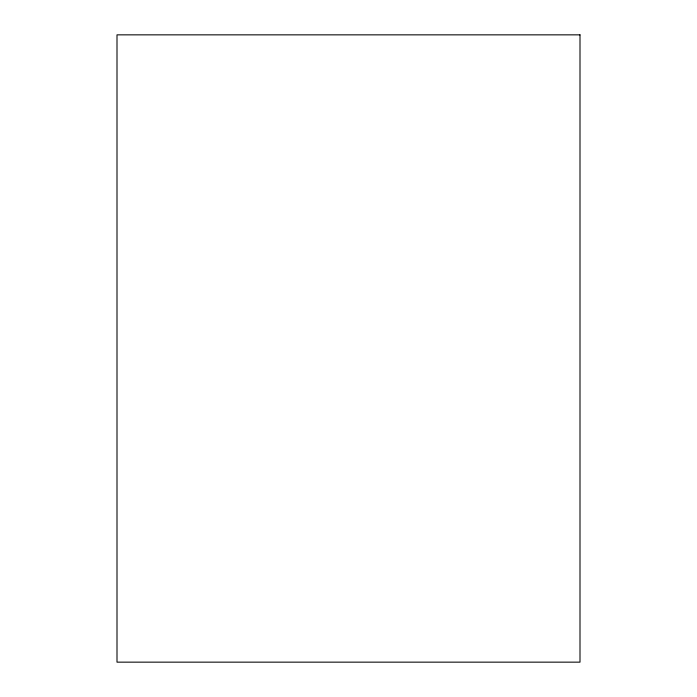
<?xml version="1.0" encoding="UTF-8"?>
<svg xmlns="http://www.w3.org/2000/svg" width="697" height="697" viewBox="0 0 697 697"><rect width="100%" height="100%" fill="white"/><g stroke="black" fill="none" stroke-linecap="round" stroke-linejoin="round"><path stroke-width="1.05" d="M580 34.85L117 34.85L117 662.15L580 662.15L580 34.85"/></g></svg>
